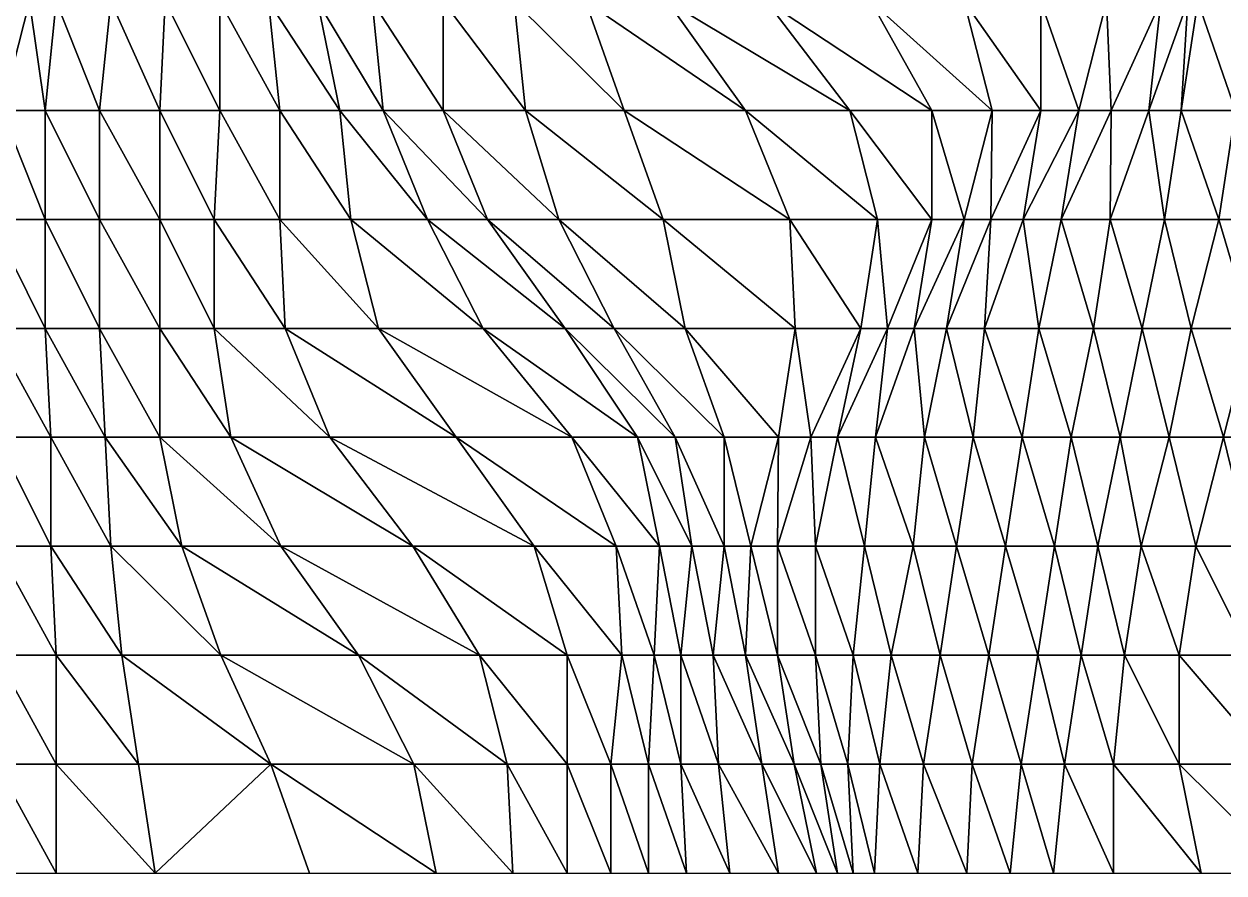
# Model space of a CAD drawing. Header units: metres. Extents: x -137 to 231, y -240 to 234.
# Drawn here: x 12.3 to 78.4, y -240 to -193.2 of the extents above; entities that cross this region are included whole.
import ezdxf

# ---------------------------------------------------------------- set-up
doc = ezdxf.new("R2010")
doc.units = ezdxf.units.M

msp = doc.modelspace()

# ---------------------------------------------------------------- linework, layer by layer
for points in [[(11.180527, -192, -337.6457), (11.123978, -198, -344.60654), (12.652252, -192, -343.72418), (12.652352, -191.9999, -343.7241)], [(12.652252, -192, -343.72418), (11.123978, -198, -344.60654), (13.512665, -198, -350.15564), (13.512765, -197.9999, -350.15555)], [(12.652252, -192, -343.72418), (13.512665, -198, -350.15564), (14.123978, -192, -349.80267), (14.124078, -191.9999, -349.80258)], [(14.123978, -192, -349.80267), (13.512665, -198, -350.15564), (16.512665, -198, -355.3518), (16.512764, -197.9999, -355.3517)], [(14.123978, -192, -349.80267), (16.512665, -198, -355.3518), (17.123978, -192, -354.99884), (17.124077, -191.9999, -354.99875)], [(17.123978, -192, -354.99884), (16.512665, -198, -355.3518), (19.818314, -198, -360.37146), (19.818413, -197.9999, -360.37137)], [(17.123978, -192, -354.99884), (19.818314, -198, -360.37146), (20.123978, -192, -360.195), (20.124077, -191.9999, -360.19492)], [(20.123978, -192, -360.195), (19.818314, -198, -360.37146), (23.123978, -198, -365.39114), (23.124077, -197.9999, -365.39105)], [(20.123978, -192, -360.195), (23.123978, -198, -365.39114), (23.123978, -192, -365.39114), (23.124077, -191.9999, -365.39105)], [(23.123978, -192, -365.39114), (26.429626, -198, -370.41083), (25.818314, -192, -370.7638), (25.818413, -191.9999, -370.7637)], [(23.123978, -192, -365.39114), (23.123978, -198, -365.39114), (26.429626, -198, -370.41083), (26.429726, -197.9999, -370.41074)], [(25.818314, -192, -370.7638), (29.73529, -198, -375.43054), (28.512665, -192, -376.1364), (28.512764, -191.9999, -376.13632)], [(25.818314, -192, -370.7638), (26.429626, -198, -370.41083), (29.73529, -198, -375.43054), (29.73539, -197.9999, -375.43045)], [(28.512665, -192, -376.1364), (32.123978, -198, -380.9796), (31.512665, -192, -381.33255), (31.512764, -191.9999, -381.33246)], [(28.512665, -192, -376.1364), (29.73529, -198, -375.43054), (32.123978, -198, -380.9796), (32.124077, -197.9999, -380.97952)], [(31.512665, -192, -381.33255), (35.429626, -198, -385.9993), (35.429626, -192, -385.9993), (35.429726, -191.9999, -385.9992)], [(31.512665, -192, -381.33255), (32.123978, -198, -380.9796), (35.429626, -198, -385.9993), (35.429726, -197.9999, -385.9992)], [(35.429626, -192, -385.9993), (39.957916, -198, -390.31308), (39.346603, -192, -390.66602), (39.346703, -191.9999, -390.66592)], [(35.429626, -192, -385.9993), (35.429626, -198, -385.9993), (39.957916, -198, -390.31308), (39.958015, -197.9999, -390.313)], [(39.346603, -192, -390.66602), (45.403152, -198, -394.09747), (43.263565, -192, -395.3328), (43.263664, -191.9999, -395.3327)], [(39.346603, -192, -390.66602), (39.957916, -198, -390.31308), (45.403152, -198, -394.09747), (45.40325, -197.9999, -394.09738)], [(43.263565, -192, -395.3328), (52.07103, -198, -397.17596), (47.791855, -192, -399.64658), (47.791954, -191.9999, -399.64648)], [(43.263565, -192, -395.3328), (45.403152, -198, -394.09747), (52.07103, -198, -397.17596), (52.07113, -197.9999, -397.17587)], [(47.791855, -192, -399.64658), (57.82193, -198, -400.7839), (53.237106, -192, -403.43097), (53.237206, -191.9999, -403.43088)], [(47.791855, -192, -399.64658), (52.07103, -198, -397.17596), (57.82193, -198, -400.7839), (57.82203, -197.9999, -400.7838)], [(53.237106, -192, -403.43097), (62.35022, -198, -405.0977), (58.98799, -192, -407.03888), (58.98809, -191.9999, -407.0388)], [(53.237106, -192, -403.43097), (57.82193, -198, -400.7839), (62.35022, -198, -405.0977), (62.35032, -197.9999, -405.0976)], [(58.98799, -192, -407.03888), (65.65587, -198, -410.1174), (64.127594, -192, -410.99976), (64.12769, -191.9999, -410.99966)], [(58.98799, -192, -407.03888), (62.35022, -198, -405.0977), (65.65587, -198, -410.1174), (65.65597, -197.9999, -410.1173)], [(64.127594, -192, -410.99976), (68.35022, -198, -415.49), (68.35022, -192, -415.49), (68.35032, -191.9999, -415.4899)], [(64.127594, -192, -410.99976), (65.65587, -198, -410.1174), (68.35022, -198, -415.49), (68.35032, -197.9999, -415.4899)], [(68.35022, -192, -415.49), (70.43324, -198, -421.21558), (71.96153, -192, -420.33322), (71.96163, -191.9999, -420.33313)], [(68.35022, -192, -415.49), (68.35022, -198, -415.49), (70.43324, -198, -421.21558), (70.43334, -197.9999, -421.21548)], [(71.96153, -192, -420.33322), (70.43324, -198, -421.21558), (72.21062, -198, -427.11758), (72.21072, -197.9999, -427.1175)], [(71.96153, -192, -420.33322), (72.21062, -198, -427.11758), (74.96153, -192, -425.52936), (74.96163, -191.9999, -425.52927)], [(74.96153, -192, -425.52936), (72.21062, -198, -427.11758), (74.293655, -198, -432.84317), (74.293755, -197.9999, -432.84308)], [(74.96153, -192, -425.52936), (74.293655, -198, -432.84317), (76.43324, -192, -431.60788), (76.43334, -191.9999, -431.6078)], [(76.43324, -192, -431.60788), (74.293655, -198, -432.84317), (76.07103, -198, -438.74518), (76.07113, -197.9999, -438.7451)], [(76.43324, -192, -431.60788), (76.07103, -198, -438.74518), (76.98799, -192, -438.2158), (76.98809, -191.9999, -438.2157)], [(76.98799, -192, -438.2158), (76.07103, -198, -438.74518), (79.07103, -198, -443.94135), (79.07113, -197.9999, -443.94125)], [(76.98799, -192, -438.2158), (79.07103, -198, -443.94135), (79.68234, -192, -443.5884), (79.68244, -191.9999, -443.58832)], [(11.123978, -198, -344.60654), (10.512665, -204, -344.95947), (13.512665, -204, -350.15564), (13.512765, -203.9999, -350.15555)], [(11.123978, -198, -344.60654), (13.512665, -204, -350.15564), (13.512665, -198, -350.15564), (13.512765, -197.9999, -350.15555)], [(13.512665, -198, -350.15564), (16.512665, -204, -355.3518), (16.512665, -198, -355.3518), (16.512764, -197.9999, -355.3517)], [(13.512665, -198, -350.15564), (13.512665, -204, -350.15564), (16.512665, -204, -355.3518), (16.512764, -203.9999, -355.3517)], [(16.512665, -198, -355.3518), (19.818314, -204, -360.37146), (19.818314, -198, -360.37146), (19.818413, -197.9999, -360.37137)], [(16.512665, -198, -355.3518), (16.512665, -204, -355.3518), (19.818314, -204, -360.37146), (19.818413, -203.9999, -360.37137)], [(19.818314, -198, -360.37146), (22.818314, -204, -365.56763), (23.123978, -198, -365.39114), (23.124077, -197.9999, -365.39105)], [(19.818314, -198, -360.37146), (19.818314, -204, -360.37146), (22.818314, -204, -365.56763), (22.818413, -203.9999, -365.56754)], [(23.123978, -198, -365.39114), (22.818314, -204, -365.56763), (26.429626, -204, -370.41083), (26.429726, -203.9999, -370.41074)], [(23.123978, -198, -365.39114), (26.429626, -204, -370.41083), (26.429626, -198, -370.41083), (26.429726, -197.9999, -370.41074)], [(26.429626, -198, -370.41083), (30.346603, -204, -375.07758), (29.73529, -198, -375.43054), (29.73539, -197.9999, -375.43045)], [(26.429626, -198, -370.41083), (26.429626, -204, -370.41083), (30.346603, -204, -375.07758), (30.346703, -203.9999, -375.07748)], [(29.73529, -198, -375.43054), (34.56923, -204, -379.56784), (32.123978, -198, -380.9796), (32.124077, -197.9999, -380.97952)], [(29.73529, -198, -375.43054), (30.346603, -204, -375.07758), (34.56923, -204, -379.56784), (34.56933, -203.9999, -379.56775)], [(32.123978, -198, -380.9796), (37.874878, -204, -384.58752), (35.429626, -198, -385.9993), (35.429726, -197.9999, -385.9992)], [(32.123978, -198, -380.9796), (34.56923, -204, -379.56784), (37.874878, -204, -384.58752), (37.874977, -203.9999, -384.58743)], [(35.429626, -198, -385.9993), (41.791855, -204, -389.25427), (39.957916, -198, -390.31308), (39.958015, -197.9999, -390.313)], [(35.429626, -198, -385.9993), (37.874878, -204, -384.58752), (41.791855, -204, -389.25427), (41.791954, -203.9999, -389.25418)], [(39.957916, -198, -390.31308), (47.542755, -204, -392.86218), (45.403152, -198, -394.09747), (45.40325, -197.9999, -394.09738)], [(39.957916, -198, -390.31308), (41.791855, -204, -389.25427), (47.542755, -204, -392.86218), (47.542854, -203.9999, -392.8621)], [(45.403152, -198, -394.09747), (54.51628, -204, -395.76422), (52.07103, -198, -397.17596), (52.07113, -197.9999, -397.17587)], [(45.403152, -198, -394.09747), (47.542755, -204, -392.86218), (54.51628, -204, -395.76422), (54.51638, -203.9999, -395.76413)], [(52.07103, -198, -397.17596), (59.35022, -204, -399.90155), (57.82193, -198, -400.7839), (57.82203, -197.9999, -400.7838)], [(52.07103, -198, -397.17596), (54.51628, -204, -395.76422), (59.35022, -204, -399.90155), (59.35032, -203.9999, -399.90146)], [(57.82193, -198, -400.7839), (62.35022, -204, -405.0977), (62.35022, -198, -405.0977), (62.35032, -197.9999, -405.0976)], [(57.82193, -198, -400.7839), (59.35022, -204, -399.90155), (62.35022, -204, -405.0977), (62.35032, -203.9999, -405.0976)], [(62.35022, -198, -405.0977), (64.127594, -204, -410.99976), (65.65587, -198, -410.1174), (65.65597, -197.9999, -410.1173)], [(62.35022, -198, -405.0977), (62.35022, -204, -405.0977), (64.127594, -204, -410.99976), (64.12769, -203.9999, -410.99966)], [(65.65587, -198, -410.1174), (64.127594, -204, -410.99976), (65.59932, -204, -417.07822), (65.59942, -203.9999, -417.07812)], [(65.65587, -198, -410.1174), (65.59932, -204, -417.07822), (68.35022, -198, -415.49), (68.35032, -197.9999, -415.4899)], [(68.35022, -198, -415.49), (65.59932, -204, -417.07822), (67.37669, -204, -422.9803), (67.37679, -203.9999, -422.9802)], [(68.35022, -198, -415.49), (67.37669, -204, -422.9803), (70.43324, -198, -421.21558), (70.43334, -197.9999, -421.21548)], [(70.43324, -198, -421.21558), (67.37669, -204, -422.9803), (69.45972, -204, -428.70584), (69.459816, -203.9999, -428.70575)], [(70.43324, -198, -421.21558), (69.45972, -204, -428.70584), (72.21062, -198, -427.11758), (72.21072, -197.9999, -427.1175)], [(72.21062, -198, -427.11758), (69.45972, -204, -428.70584), (72.15407, -204, -434.07846), (72.15417, -203.9999, -434.07837)], [(72.21062, -198, -427.11758), (72.15407, -204, -434.07846), (74.293655, -198, -432.84317), (74.293755, -197.9999, -432.84308)], [(74.293655, -198, -432.84317), (72.15407, -204, -434.07846), (75.15407, -204, -439.2746), (75.15417, -203.9999, -439.2745)], [(74.293655, -198, -432.84317), (75.15407, -204, -439.2746), (76.07103, -198, -438.74518), (76.07113, -197.9999, -438.7451)], [(76.07103, -198, -438.74518), (75.15407, -204, -439.2746), (78.15407, -204, -444.47076), (78.15417, -203.9999, -444.47067)], [(76.07103, -198, -438.74518), (78.15407, -204, -444.47076), (79.07103, -198, -443.94135), (79.07113, -197.9999, -443.94125)], [(79.07103, -198, -443.94135), (78.15407, -204, -444.47076), (81.45972, -204, -449.49048), (81.459816, -203.9999, -449.4904)], [(10.512665, -204, -344.95947), (13.512665, -210, -350.15564), (13.512665, -204, -350.15564), (13.512765, -203.9999, -350.15555)], [(10.512665, -204, -344.95947), (10.512665, -210, -344.95947), (13.512665, -210, -350.15564), (13.512765, -209.9999, -350.15555)], [(13.512665, -204, -350.15564), (16.512665, -210, -355.3518), (16.512665, -204, -355.3518), (16.512764, -203.9999, -355.3517)], [(13.512665, -204, -350.15564), (13.512665, -210, -350.15564), (16.512665, -210, -355.3518), (16.512764, -209.9999, -355.3517)], [(16.512665, -204, -355.3518), (19.818314, -210, -360.37146), (19.818314, -204, -360.37146), (19.818413, -203.9999, -360.37137)], [(16.512665, -204, -355.3518), (16.512665, -210, -355.3518), (19.818314, -210, -360.37146), (19.818413, -209.9999, -360.37137)], [(19.818314, -204, -360.37146), (22.818314, -210, -365.56763), (22.818314, -204, -365.56763), (22.818413, -203.9999, -365.56754)], [(19.818314, -204, -360.37146), (19.818314, -210, -360.37146), (22.818314, -210, -365.56763), (22.818413, -209.9999, -365.56754)], [(22.818314, -204, -365.56763), (26.73529, -210, -370.23438), (26.429626, -204, -370.41083), (26.429726, -203.9999, -370.41074)], [(22.818314, -204, -365.56763), (22.818314, -210, -365.56763), (26.73529, -210, -370.23438), (26.73539, -209.9999, -370.23428)], [(26.429626, -204, -370.41083), (31.874878, -210, -374.19525), (30.346603, -204, -375.07758), (30.346703, -203.9999, -375.07748)], [(26.429626, -204, -370.41083), (26.73529, -210, -370.23438), (31.874878, -210, -374.19525), (31.874977, -209.9999, -374.19516)], [(30.346603, -204, -375.07758), (37.62578, -210, -377.80313), (34.56923, -204, -379.56784), (34.56933, -203.9999, -379.56775)], [(30.346603, -204, -375.07758), (31.874878, -210, -374.19525), (37.62578, -210, -377.80313), (37.625877, -209.9999, -377.80304)], [(34.56923, -204, -379.56784), (42.154068, -210, -382.11694), (37.874878, -204, -384.58752), (37.874977, -203.9999, -384.58743)], [(34.56923, -204, -379.56784), (37.62578, -210, -377.80313), (42.154068, -210, -382.11694), (42.154167, -209.9999, -382.11685)], [(37.874878, -204, -384.58752), (44.848404, -210, -387.48956), (41.791855, -204, -389.25427), (41.791954, -203.9999, -389.25418)], [(37.874878, -204, -384.58752), (42.154068, -210, -382.11694), (44.848404, -210, -387.48956), (44.848503, -209.9999, -387.48947)], [(41.791855, -204, -389.25427), (48.765366, -210, -392.1563), (47.542755, -204, -392.86218), (47.542854, -203.9999, -392.8621)], [(41.791855, -204, -389.25427), (44.848404, -210, -387.48956), (48.765366, -210, -392.1563), (48.765465, -209.9999, -392.15622)], [(47.542755, -204, -392.86218), (54.82193, -210, -395.58774), (54.51628, -204, -395.76422), (54.51638, -203.9999, -395.76413)], [(47.542755, -204, -392.86218), (48.765366, -210, -392.1563), (54.82193, -210, -395.58774), (54.82203, -209.9999, -395.58765)], [(54.51628, -204, -395.76422), (58.433243, -210, -400.43097), (59.35022, -204, -399.90155), (59.35032, -203.9999, -399.90146)], [(54.51628, -204, -395.76422), (54.82193, -210, -395.58774), (58.433243, -210, -400.43097), (58.433342, -209.9999, -400.43088)], [(59.35022, -204, -399.90155), (58.433243, -210, -400.43097), (59.90497, -210, -406.50946), (59.905067, -209.9999, -406.50937)], [(59.35022, -204, -399.90155), (59.90497, -210, -406.50946), (62.35022, -204, -405.0977), (62.35032, -203.9999, -405.0976)], [(62.35022, -204, -405.0977), (59.90497, -210, -406.50946), (61.376694, -210, -412.58798), (61.376793, -209.9999, -412.5879)], [(62.35022, -204, -405.0977), (61.376694, -210, -412.58798), (64.127594, -204, -410.99976), (64.12769, -203.9999, -410.99966)], [(64.127594, -204, -410.99976), (61.376694, -210, -412.58798), (63.154068, -210, -418.49), (63.154167, -209.9999, -418.4899)], [(64.127594, -204, -410.99976), (63.154068, -210, -418.49), (65.59932, -204, -417.07822), (65.59942, -203.9999, -417.07812)], [(65.59932, -204, -417.07822), (63.154068, -210, -418.49), (65.23711, -210, -424.21558), (65.237206, -209.9999, -424.21548)], [(65.59932, -204, -417.07822), (65.23711, -210, -424.21558), (67.37669, -204, -422.9803), (67.37679, -203.9999, -422.9802)], [(67.37669, -204, -422.9803), (65.23711, -210, -424.21558), (68.23711, -210, -429.4117), (68.237206, -209.9999, -429.41162)], [(67.37669, -204, -422.9803), (68.23711, -210, -429.4117), (69.45972, -204, -428.70584), (69.459816, -203.9999, -428.70575)], [(69.45972, -204, -428.70584), (68.23711, -210, -429.4117), (71.23711, -210, -434.60788), (71.237206, -209.9999, -434.6078)], [(69.45972, -204, -428.70584), (71.23711, -210, -434.60788), (72.15407, -204, -434.07846), (72.15417, -203.9999, -434.07837)], [(72.15407, -204, -434.07846), (71.23711, -210, -434.60788), (73.93144, -210, -439.9805), (73.93154, -209.9999, -439.9804)], [(72.15407, -204, -434.07846), (73.93144, -210, -439.9805), (75.15407, -204, -439.2746), (75.15417, -203.9999, -439.2745)], [(75.15407, -204, -439.2746), (73.93144, -210, -439.9805), (76.62578, -210, -445.35312), (76.62588, -209.9999, -445.35303)], [(75.15407, -204, -439.2746), (76.62578, -210, -445.35312), (78.15407, -204, -444.47076), (78.15417, -203.9999, -444.47067)], [(78.15407, -204, -444.47076), (76.62578, -210, -445.35312), (79.93144, -210, -450.37283), (79.93154, -209.9999, -450.37274)], [(78.15407, -204, -444.47076), (79.93144, -210, -450.37283), (81.45972, -204, -449.49048), (81.459816, -203.9999, -449.4904)], [(10.512665, -210, -344.95947), (13.818314, -216, -349.9792), (13.512665, -210, -350.15564), (13.512765, -209.9999, -350.15555)], [(10.512665, -210, -344.95947), (10.818314, -216, -344.78302), (13.818314, -216, -349.9792), (13.818414, -215.9999, -349.9791)], [(13.512665, -210, -350.15564), (16.818314, -216, -355.17532), (16.512665, -210, -355.3518), (16.512764, -209.9999, -355.3517)], [(13.512665, -210, -350.15564), (13.818314, -216, -349.9792), (16.818314, -216, -355.17532), (16.818413, -215.9999, -355.17523)], [(16.512665, -210, -355.3518), (19.818314, -216, -360.37146), (19.818314, -210, -360.37146), (19.818413, -209.9999, -360.37137)], [(16.512665, -210, -355.3518), (16.818314, -216, -355.17532), (19.818314, -216, -360.37146), (19.818413, -215.9999, -360.37137)], [(19.818314, -210, -360.37146), (23.73529, -216, -365.0382), (22.818314, -210, -365.56763), (22.818413, -209.9999, -365.56754)], [(19.818314, -210, -360.37146), (19.818314, -216, -360.37146), (23.73529, -216, -365.0382), (23.73539, -215.9999, -365.03812)], [(22.818314, -210, -365.56763), (29.180527, -216, -368.8226), (26.73529, -210, -370.23438), (26.73539, -209.9999, -370.23428)], [(22.818314, -210, -365.56763), (23.73529, -216, -365.0382), (29.180527, -216, -368.8226), (29.180626, -215.9999, -368.8225)], [(26.73529, -210, -370.23438), (36.154068, -216, -371.72464), (31.874878, -210, -374.19525), (31.874977, -209.9999, -374.19516)], [(26.73529, -210, -370.23438), (29.180527, -216, -368.8226), (36.154068, -216, -371.72464), (36.154167, -215.9999, -371.72455)], [(31.874878, -210, -374.19525), (42.51628, -216, -374.9796), (37.62578, -210, -377.80313), (37.625877, -209.9999, -377.80304)], [(31.874878, -210, -374.19525), (36.154068, -216, -371.72464), (42.51628, -216, -374.9796), (42.51638, -215.9999, -374.97952)], [(37.62578, -210, -377.80313), (46.127594, -216, -379.8228), (42.154068, -210, -382.11694), (42.154167, -209.9999, -382.11685)], [(37.62578, -210, -377.80313), (42.51628, -216, -374.9796), (46.127594, -216, -379.8228), (46.127693, -215.9999, -379.82272)], [(42.154068, -210, -382.11694), (48.210617, -216, -385.5484), (44.848404, -210, -387.48956), (44.848503, -209.9999, -387.48947)], [(42.154068, -210, -382.11694), (46.127594, -216, -379.8228), (48.210617, -216, -385.5484), (48.210716, -215.9999, -385.5483)], [(44.848404, -210, -387.48956), (50.90497, -216, -390.92102), (48.765366, -210, -392.1563), (48.765465, -209.9999, -392.15622)], [(44.848404, -210, -387.48956), (48.210617, -216, -385.5484), (50.90497, -216, -390.92102), (50.905067, -215.9999, -390.92093)], [(48.765366, -210, -392.1563), (53.90497, -216, -396.11716), (54.82193, -210, -395.58774), (54.82203, -209.9999, -395.58765)], [(48.765366, -210, -392.1563), (50.90497, -216, -390.92102), (53.90497, -216, -396.11716), (53.905067, -215.9999, -396.11707)], [(54.82193, -210, -395.58774), (53.90497, -216, -396.11716), (55.682343, -216, -402.0192), (55.68244, -215.9999, -402.0191)], [(54.82193, -210, -395.58774), (55.682343, -216, -402.0192), (58.433243, -210, -400.43097), (58.433342, -209.9999, -400.43088)], [(58.433243, -210, -400.43097), (55.682343, -216, -402.0192), (57.154068, -216, -408.0977), (57.154167, -215.9999, -408.0976)], [(58.433243, -210, -400.43097), (57.154068, -216, -408.0977), (59.90497, -210, -406.50946), (59.905067, -209.9999, -406.50937)], [(59.90497, -210, -406.50946), (57.154068, -216, -408.0977), (59.237106, -216, -413.82327), (59.237206, -215.9999, -413.82318)], [(59.90497, -210, -406.50946), (59.237106, -216, -413.82327), (61.376694, -210, -412.58798), (61.376793, -209.9999, -412.5879)], [(61.376694, -210, -412.58798), (59.237106, -216, -413.82327), (61.931442, -216, -419.1959), (61.93154, -215.9999, -419.1958)], [(61.376694, -210, -412.58798), (61.931442, -216, -419.1959), (63.154068, -210, -418.49), (63.154167, -209.9999, -418.4899)], [(63.154068, -210, -418.49), (61.931442, -216, -419.1959), (64.62578, -216, -424.5685), (64.62588, -215.9999, -424.56842)], [(63.154068, -210, -418.49), (64.62578, -216, -424.5685), (65.23711, -210, -424.21558), (65.237206, -209.9999, -424.21548)], [(65.23711, -210, -424.21558), (64.62578, -216, -424.5685), (67.32013, -216, -429.94113), (67.32023, -215.9999, -429.94104)], [(65.23711, -210, -424.21558), (67.32013, -216, -429.94113), (68.23711, -210, -429.4117), (68.237206, -209.9999, -429.41162)], [(68.23711, -210, -429.4117), (67.32013, -216, -429.94113), (70.01448, -216, -435.31375), (70.01458, -215.9999, -435.31366)], [(68.23711, -210, -429.4117), (70.01448, -216, -435.31375), (71.23711, -210, -434.60788), (71.237206, -209.9999, -434.6078)], [(71.23711, -210, -434.60788), (70.01448, -216, -435.31375), (72.70882, -216, -440.68637), (72.708916, -215.9999, -440.68628)], [(71.23711, -210, -434.60788), (72.70882, -216, -440.68637), (73.93144, -210, -439.9805), (73.93154, -209.9999, -439.9804)], [(73.93144, -210, -439.9805), (72.70882, -216, -440.68637), (75.40315, -216, -446.05902), (75.40325, -215.9999, -446.05893)], [(73.93144, -210, -439.9805), (75.40315, -216, -446.05902), (76.62578, -210, -445.35312), (76.62588, -209.9999, -445.35303)], [(76.62578, -210, -445.35312), (75.40315, -216, -446.05902), (78.40315, -216, -451.2552), (78.40325, -215.9999, -451.2551)], [(76.62578, -210, -445.35312), (78.40315, -216, -451.2552), (79.93144, -210, -450.37283), (79.93154, -209.9999, -450.37274)], [(79.93144, -210, -450.37283), (78.40315, -216, -451.2552), (81.40315, -216, -456.45132), (81.40325, -215.9999, -456.45123)], [(10.818314, -216, -344.78302), (13.818314, -222, -349.9792), (13.818314, -216, -349.9792), (13.818414, -215.9999, -349.9791)], [(10.818314, -216, -344.78302), (10.818314, -222, -344.78302), (13.818314, -222, -349.9792), (13.818414, -221.9999, -349.9791)], [(13.818314, -216, -349.9792), (17.123978, -222, -354.99884), (16.818314, -216, -355.17532), (16.818413, -215.9999, -355.17523)], [(13.818314, -216, -349.9792), (13.818314, -222, -349.9792), (17.123978, -222, -354.99884), (17.124077, -221.9999, -354.99875)], [(16.818314, -216, -355.17532), (21.04094, -222, -359.6656), (19.818314, -216, -360.37146), (19.818413, -215.9999, -360.37137)], [(16.818314, -216, -355.17532), (17.123978, -222, -354.99884), (21.04094, -222, -359.6656), (21.041039, -221.9999, -359.6655)], [(19.818314, -216, -360.37146), (26.48619, -222, -363.44995), (23.73529, -216, -365.0382), (23.73539, -215.9999, -365.03812)], [(19.818314, -216, -360.37146), (21.04094, -222, -359.6656), (26.48619, -222, -363.44995), (26.48629, -221.9999, -363.44986)], [(23.73529, -216, -365.0382), (33.765366, -222, -366.17554), (29.180527, -216, -368.8226), (29.180626, -215.9999, -368.8225)], [(23.73529, -216, -365.0382), (26.48619, -222, -363.44995), (33.765366, -222, -366.17554), (33.765465, -221.9999, -366.17545)], [(29.180527, -216, -368.8226), (40.433243, -222, -369.25406), (36.154068, -216, -371.72464), (36.154167, -215.9999, -371.72455)], [(29.180527, -216, -368.8226), (33.765366, -222, -366.17554), (40.433243, -222, -369.25406), (40.433342, -221.9999, -369.25397)], [(36.154068, -216, -371.72464), (44.961533, -222, -373.56784), (42.51628, -216, -374.9796), (42.51638, -215.9999, -374.97952)], [(36.154068, -216, -371.72464), (40.433243, -222, -369.25406), (44.961533, -222, -373.56784), (44.96163, -221.9999, -373.56775)], [(42.51628, -216, -374.9796), (47.35022, -222, -379.11694), (46.127594, -216, -379.8228), (46.127693, -215.9999, -379.82272)], [(42.51628, -216, -374.9796), (44.961533, -222, -373.56784), (47.35022, -222, -379.11694), (47.35032, -221.9999, -379.11685)], [(46.127594, -216, -379.8228), (49.127594, -222, -385.01898), (48.210617, -216, -385.5484), (48.210716, -215.9999, -385.5483)], [(46.127594, -216, -379.8228), (47.35022, -222, -379.11694), (49.127594, -222, -385.01898), (49.127693, -221.9999, -385.0189)], [(48.210617, -216, -385.5484), (50.90497, -222, -390.92102), (50.90497, -216, -390.92102), (50.905067, -215.9999, -390.92093)], [(48.210617, -216, -385.5484), (49.127594, -222, -385.01898), (50.90497, -222, -390.92102), (50.905067, -221.9999, -390.92093)], [(50.90497, -216, -390.92102), (52.376694, -222, -396.9995), (53.90497, -216, -396.11716), (53.905067, -215.9999, -396.11707)], [(50.90497, -216, -390.92102), (50.90497, -222, -390.92102), (52.376694, -222, -396.9995), (52.376793, -221.9999, -396.99942)], [(53.90497, -216, -396.11716), (52.376694, -222, -396.9995), (53.848404, -222, -403.07803), (53.848503, -221.9999, -403.07794)], [(53.90497, -216, -396.11716), (53.848404, -222, -403.07803), (55.682343, -216, -402.0192), (55.68244, -215.9999, -402.0191)], [(55.682343, -216, -402.0192), (53.848404, -222, -403.07803), (55.931442, -222, -408.8036), (55.93154, -221.9999, -408.8035)], [(55.682343, -216, -402.0192), (55.931442, -222, -408.8036), (57.154068, -216, -408.0977), (57.154167, -215.9999, -408.0976)], [(57.154068, -216, -408.0977), (55.931442, -222, -408.8036), (58.62578, -222, -414.1762), (58.625877, -221.9999, -414.17612)], [(57.154068, -216, -408.0977), (58.62578, -222, -414.1762), (59.237106, -216, -413.82327), (59.237206, -215.9999, -413.82318)], [(59.237106, -216, -413.82327), (58.62578, -222, -414.1762), (61.32013, -222, -419.54883), (61.32023, -221.9999, -419.54874)], [(59.237106, -216, -413.82327), (61.32013, -222, -419.54883), (61.931442, -216, -419.1959), (61.93154, -215.9999, -419.1958)], [(61.931442, -216, -419.1959), (61.32013, -222, -419.54883), (63.708817, -222, -425.09793), (63.708916, -221.9999, -425.09784)], [(61.931442, -216, -419.1959), (63.708817, -222, -425.09793), (64.62578, -216, -424.5685), (64.62588, -215.9999, -424.56842)], [(64.62578, -216, -424.5685), (63.708817, -222, -425.09793), (66.40315, -222, -430.47055), (66.40325, -221.9999, -430.47046)], [(64.62578, -216, -424.5685), (66.40315, -222, -430.47055), (67.32013, -216, -429.94113), (67.32023, -215.9999, -429.94104)], [(67.32013, -216, -429.94113), (66.40315, -222, -430.47055), (69.0975, -222, -435.84317), (69.0976, -221.9999, -435.84308)], [(67.32013, -216, -429.94113), (69.0975, -222, -435.84317), (70.01448, -216, -435.31375), (70.01458, -215.9999, -435.31366)], [(70.01448, -216, -435.31375), (69.0975, -222, -435.84317), (71.48619, -222, -441.39224), (71.48629, -221.9999, -441.39215)], [(70.01448, -216, -435.31375), (71.48619, -222, -441.39224), (72.70882, -216, -440.68637), (72.708916, -215.9999, -440.68628)], [(72.70882, -216, -440.68637), (71.48619, -222, -441.39224), (73.87488, -222, -446.94135), (73.87498, -221.9999, -446.94125)], [(72.70882, -216, -440.68637), (73.87488, -222, -446.94135), (75.40315, -216, -446.05902), (75.40325, -215.9999, -446.05893)], [(75.40315, -216, -446.05902), (73.87488, -222, -446.94135), (76.87488, -222, -452.1375), (76.87498, -221.9999, -452.13742)], [(75.40315, -216, -446.05902), (76.87488, -222, -452.1375), (78.40315, -216, -451.2552), (78.40325, -215.9999, -451.2551)], [(78.40315, -216, -451.2552), (76.87488, -222, -452.1375), (79.87488, -222, -457.33365), (79.87498, -221.9999, -457.33356)], [(78.40315, -216, -451.2552), (79.87488, -222, -457.33365), (81.40315, -216, -456.45132), (81.40325, -215.9999, -456.45123)], [(10.818314, -222, -344.78302), (14.123978, -228, -349.80267), (13.818314, -222, -349.9792), (13.818414, -221.9999, -349.9791)], [(10.818314, -222, -344.78302), (10.818314, -228, -344.78302), (14.123978, -228, -349.80267), (14.124078, -227.9999, -349.80258)], [(13.818314, -222, -349.9792), (17.73529, -228, -354.6459), (17.123978, -222, -354.99884), (17.124077, -221.9999, -354.99875)], [(13.818314, -222, -349.9792), (14.123978, -228, -349.80267), (17.73529, -228, -354.6459), (17.73539, -227.9999, -354.6458)], [(17.123978, -222, -354.99884), (23.180527, -228, -358.4303), (21.04094, -222, -359.6656), (21.041039, -221.9999, -359.6655)], [(17.123978, -222, -354.99884), (17.73529, -228, -354.6459), (23.180527, -228, -358.4303), (23.180626, -227.9999, -358.4302)], [(21.04094, -222, -359.6656), (30.765366, -228, -360.97937), (26.48619, -222, -363.44995), (26.48629, -221.9999, -363.44986)], [(21.04094, -222, -359.6656), (23.180527, -228, -358.4303), (30.765366, -228, -360.97937), (30.765465, -227.9999, -360.97928)], [(26.48619, -222, -363.44995), (37.433243, -228, -364.0579), (33.765366, -222, -366.17554), (33.765465, -221.9999, -366.17545)], [(26.48619, -222, -363.44995), (30.765366, -228, -360.97937), (37.433243, -228, -364.0579), (37.433342, -227.9999, -364.0578)], [(33.765366, -222, -366.17554), (42.26718, -228, -368.19525), (40.433243, -222, -369.25406), (40.433342, -221.9999, -369.25397)], [(33.765366, -222, -366.17554), (37.433243, -228, -364.0579), (42.26718, -228, -368.19525), (42.26728, -227.9999, -368.19516)], [(40.433243, -222, -369.25406), (45.26718, -228, -373.39136), (44.961533, -222, -373.56784), (44.96163, -221.9999, -373.56775)], [(40.433243, -222, -369.25406), (42.26718, -228, -368.19525), (45.26718, -228, -373.39136), (45.26728, -227.9999, -373.39127)], [(44.961533, -222, -373.56784), (47.044556, -228, -379.29343), (47.35022, -222, -379.11694), (47.35032, -221.9999, -379.11685)], [(44.961533, -222, -373.56784), (45.26718, -228, -373.39136), (47.044556, -228, -379.29343), (47.044655, -227.9999, -379.29333)], [(47.35022, -222, -379.11694), (47.044556, -228, -379.29343), (48.51628, -228, -385.37192), (48.51638, -227.9999, -385.37183)], [(47.35022, -222, -379.11694), (48.51628, -228, -385.37192), (49.127594, -222, -385.01898), (49.127693, -221.9999, -385.0189)], [(49.127594, -222, -385.01898), (48.51628, -228, -385.37192), (50.293655, -228, -391.27396), (50.293755, -227.9999, -391.27386)], [(49.127594, -222, -385.01898), (50.293655, -228, -391.27396), (50.90497, -222, -390.92102), (50.905067, -221.9999, -390.92093)], [(50.90497, -222, -390.92102), (50.293655, -228, -391.27396), (52.07103, -228, -397.17596), (52.07113, -227.9999, -397.17587)], [(50.90497, -222, -390.92102), (52.07103, -228, -397.17596), (52.376694, -222, -396.9995), (52.376793, -221.9999, -396.99942)], [(52.376694, -222, -396.9995), (52.07103, -228, -397.17596), (53.848404, -228, -403.07803), (53.848503, -227.9999, -403.07794)], [(52.376694, -222, -396.9995), (53.848404, -228, -403.07803), (53.848404, -222, -403.07803), (53.848503, -221.9999, -403.07794)], [(53.848404, -222, -403.07803), (55.931442, -228, -408.8036), (55.931442, -222, -408.8036), (55.93154, -221.9999, -408.8035)], [(53.848404, -222, -403.07803), (53.848404, -228, -403.07803), (55.931442, -228, -408.8036), (55.93154, -227.9999, -408.8035)], [(55.931442, -222, -408.8036), (58.01448, -228, -414.52914), (58.62578, -222, -414.1762), (58.625877, -221.9999, -414.17612)], [(55.931442, -222, -408.8036), (55.931442, -228, -408.8036), (58.01448, -228, -414.52914), (58.01458, -227.9999, -414.52905)], [(58.62578, -222, -414.1762), (58.01448, -228, -414.52914), (60.097504, -228, -420.2547), (60.097603, -227.9999, -420.2546)], [(58.62578, -222, -414.1762), (60.097504, -228, -420.2547), (61.32013, -222, -419.54883), (61.32023, -221.9999, -419.54874)], [(61.32013, -222, -419.54883), (60.097504, -228, -420.2547), (62.791855, -228, -425.62735), (62.791954, -227.9999, -425.62726)], [(61.32013, -222, -419.54883), (62.791855, -228, -425.62735), (63.708817, -222, -425.09793), (63.708916, -221.9999, -425.09784)], [(63.708817, -222, -425.09793), (62.791855, -228, -425.62735), (65.48619, -228, -430.99994), (65.48629, -227.9999, -430.99985)], [(63.708817, -222, -425.09793), (65.48619, -228, -430.99994), (66.40315, -222, -430.47055), (66.40325, -221.9999, -430.47046)], [(66.40315, -222, -430.47055), (65.48619, -228, -430.99994), (68.18053, -228, -436.3726), (68.180626, -227.9999, -436.3725)], [(66.40315, -222, -430.47055), (68.18053, -228, -436.3726), (69.0975, -222, -435.84317), (69.0976, -221.9999, -435.84308)], [(69.0975, -222, -435.84317), (68.18053, -228, -436.3726), (70.56923, -228, -441.92166), (70.56933, -227.9999, -441.92157)], [(69.0975, -222, -435.84317), (70.56923, -228, -441.92166), (71.48619, -222, -441.39224), (71.48629, -221.9999, -441.39215)], [(71.48619, -222, -441.39224), (70.56923, -228, -441.92166), (72.95792, -228, -447.47076), (72.958015, -227.9999, -447.47067)], [(71.48619, -222, -441.39224), (72.95792, -228, -447.47076), (73.87488, -222, -446.94135), (73.87498, -221.9999, -446.94125)], [(73.87488, -222, -446.94135), (72.95792, -228, -447.47076), (75.95792, -228, -452.66693), (75.958015, -227.9999, -452.66684)], [(73.87488, -222, -446.94135), (75.95792, -228, -452.66693), (76.87488, -222, -452.1375), (76.87498, -221.9999, -452.13742)], [(76.87488, -222, -452.1375), (75.95792, -228, -452.66693), (79.87488, -228, -457.33365), (79.87498, -227.9999, -457.33356)], [(76.87488, -222, -452.1375), (79.87488, -228, -457.33365), (79.87488, -222, -457.33365), (79.87498, -221.9999, -457.33356)], [(10.818314, -228, -344.78302), (14.123978, -234, -349.80267), (14.123978, -228, -349.80267), (14.124078, -227.9999, -349.80258)], [(10.818314, -228, -344.78302), (10.818314, -234, -344.78302), (14.123978, -234, -349.80267), (14.124078, -233.9999, -349.80258)], [(14.123978, -228, -349.80267), (18.652252, -234, -354.1165), (17.73529, -228, -354.6459), (17.73539, -227.9999, -354.6458)], [(14.123978, -228, -349.80267), (14.123978, -234, -349.80267), (18.652252, -234, -354.1165), (18.652351, -233.9999, -354.1164)], [(17.73529, -228, -354.6459), (25.931442, -234, -356.84204), (23.180527, -228, -358.4303), (23.180626, -227.9999, -358.4302)], [(17.73529, -228, -354.6459), (18.652252, -234, -354.1165), (25.931442, -234, -356.84204), (25.931541, -233.9999, -356.84195)], [(23.180527, -228, -358.4303), (33.82193, -234, -359.21466), (30.765366, -228, -360.97937), (30.765465, -227.9999, -360.97928)], [(23.180527, -228, -358.4303), (25.931442, -234, -356.84204), (33.82193, -234, -359.21466), (33.82203, -233.9999, -359.21457)], [(30.765366, -228, -360.97937), (38.961533, -234, -363.17554), (37.433243, -228, -364.0579), (37.433342, -227.9999, -364.0578)], [(30.765366, -228, -360.97937), (33.82193, -234, -359.21466), (38.961533, -234, -363.17554), (38.96163, -233.9999, -363.17545)], [(37.433243, -228, -364.0579), (42.26718, -234, -368.19525), (42.26718, -228, -368.19525), (42.26728, -227.9999, -368.19516)], [(37.433243, -228, -364.0579), (38.961533, -234, -363.17554), (42.26718, -234, -368.19525), (42.26728, -233.9999, -368.19516)], [(42.26718, -228, -368.19525), (44.65587, -234, -373.74432), (45.26718, -228, -373.39136), (45.26728, -227.9999, -373.39127)], [(42.26718, -228, -368.19525), (42.26718, -234, -368.19525), (44.65587, -234, -373.74432), (44.655968, -233.9999, -373.74423)], [(45.26718, -228, -373.39136), (44.65587, -234, -373.74432), (46.738907, -234, -379.4699), (46.739006, -233.9999, -379.46982)], [(45.26718, -228, -373.39136), (46.738907, -234, -379.4699), (47.044556, -228, -379.29343), (47.044655, -227.9999, -379.29333)], [(47.044556, -228, -379.29343), (46.738907, -234, -379.4699), (48.51628, -234, -385.37192), (48.51638, -233.9999, -385.37183)], [(47.044556, -228, -379.29343), (48.51628, -234, -385.37192), (48.51628, -228, -385.37192), (48.51638, -227.9999, -385.37183)], [(48.51628, -228, -385.37192), (50.59932, -234, -391.09747), (50.293655, -228, -391.27396), (50.293755, -227.9999, -391.27386)], [(48.51628, -228, -385.37192), (48.51628, -234, -385.37192), (50.59932, -234, -391.09747), (50.59942, -233.9999, -391.09738)], [(50.293655, -228, -391.27396), (52.98799, -234, -396.64658), (52.07103, -228, -397.17596), (52.07113, -227.9999, -397.17587)], [(50.293655, -228, -391.27396), (50.59932, -234, -391.09747), (52.98799, -234, -396.64658), (52.98809, -233.9999, -396.64648)], [(52.07103, -228, -397.17596), (54.765366, -234, -402.5486), (53.848404, -228, -403.07803), (53.848503, -227.9999, -403.07794)], [(52.07103, -228, -397.17596), (52.98799, -234, -396.64658), (54.765366, -234, -402.5486), (54.765465, -233.9999, -402.54852)], [(53.848404, -228, -403.07803), (56.237106, -234, -408.6271), (55.931442, -228, -408.8036), (55.93154, -227.9999, -408.8035)], [(53.848404, -228, -403.07803), (54.765366, -234, -402.5486), (56.237106, -234, -408.6271), (56.237206, -233.9999, -408.627)], [(55.931442, -228, -408.8036), (57.708817, -234, -414.70563), (58.01448, -228, -414.52914), (58.01458, -227.9999, -414.52905)], [(55.931442, -228, -408.8036), (56.237106, -234, -408.6271), (57.708817, -234, -414.70563), (57.708916, -233.9999, -414.70554)], [(58.01448, -228, -414.52914), (57.708817, -234, -414.70563), (59.48619, -234, -420.60764), (59.48629, -233.9999, -420.60754)], [(58.01448, -228, -414.52914), (59.48619, -234, -420.60764), (60.097504, -228, -420.2547), (60.097603, -227.9999, -420.2546)], [(60.097504, -228, -420.2547), (59.48619, -234, -420.60764), (61.874878, -234, -426.15674), (61.874977, -233.9999, -426.15665)], [(60.097504, -228, -420.2547), (61.874878, -234, -426.15674), (62.791855, -228, -425.62735), (62.791954, -227.9999, -425.62726)], [(62.791855, -228, -425.62735), (61.874878, -234, -426.15674), (64.56923, -234, -431.52936), (64.56933, -233.9999, -431.52927)], [(62.791855, -228, -425.62735), (64.56923, -234, -431.52936), (65.48619, -228, -430.99994), (65.48629, -227.9999, -430.99985)], [(65.48619, -228, -430.99994), (64.56923, -234, -431.52936), (67.263565, -234, -436.902), (67.263664, -233.9999, -436.90192)], [(65.48619, -228, -430.99994), (67.263565, -234, -436.902), (68.18053, -228, -436.3726), (68.180626, -227.9999, -436.3725)], [(68.18053, -228, -436.3726), (67.263565, -234, -436.902), (69.65225, -234, -442.45108), (69.65235, -233.9999, -442.451)], [(68.18053, -228, -436.3726), (69.65225, -234, -442.45108), (70.56923, -228, -441.92166), (70.56933, -227.9999, -441.92157)], [(70.56923, -228, -441.92166), (69.65225, -234, -442.45108), (72.3466, -234, -447.8237), (72.3467, -233.9999, -447.8236)], [(70.56923, -228, -441.92166), (72.3466, -234, -447.8237), (72.95792, -228, -447.47076), (72.958015, -227.9999, -447.47067)], [(72.95792, -228, -447.47076), (72.3466, -234, -447.8237), (75.95792, -234, -452.66693), (75.958015, -233.9999, -452.66684)], [(72.95792, -228, -447.47076), (75.95792, -234, -452.66693), (75.95792, -228, -452.66693), (75.958015, -227.9999, -452.66684)], [(75.95792, -228, -452.66693), (81.0975, -234, -456.62778), (79.87488, -228, -457.33365), (79.87498, -227.9999, -457.33356)], [(75.95792, -228, -452.66693), (75.95792, -234, -452.66693), (81.0975, -234, -456.62778), (81.0976, -233.9999, -456.6277)], [(10.818314, -234, -344.78302), (10.512665, -240, -344.95947), (14.123978, -240, -349.80267), (14.124078, -239.9999, -349.80258)], [(10.818314, -234, -344.78302), (14.123978, -240, -349.80267), (14.123978, -234, -349.80267), (14.124078, -233.9999, -349.80258)], [(14.123978, -234, -349.80267), (19.56923, -240, -353.5871), (18.652252, -234, -354.1165), (18.652351, -233.9999, -354.1164)], [(14.123978, -234, -349.80267), (14.123978, -240, -349.80267), (19.56923, -240, -353.5871), (19.569328, -239.9999, -353.587)], [(19.56923, -240, -353.5871), (25.931442, -234, -356.84204), (18.652252, -234, -354.1165), (18.652351, -233.9999, -354.1164)], [(19.56923, -240, -353.5871), (28.07103, -240, -355.60675), (25.931442, -234, -356.84204), (25.931541, -233.9999, -356.84195)], [(25.931442, -234, -356.84204), (35.044556, -240, -358.5088), (33.82193, -234, -359.21466), (33.82203, -233.9999, -359.21457)], [(25.931442, -234, -356.84204), (28.07103, -240, -355.60675), (35.044556, -240, -358.5088), (35.044655, -239.9999, -358.5087)], [(33.82193, -234, -359.21466), (39.26718, -240, -362.99908), (38.961533, -234, -363.17554), (38.96163, -233.9999, -363.17545)], [(33.82193, -234, -359.21466), (35.044556, -240, -358.5088), (39.26718, -240, -362.99908), (39.26728, -239.9999, -362.999)], [(38.961533, -234, -363.17554), (42.26718, -240, -368.19525), (42.26718, -234, -368.19525), (42.26728, -233.9999, -368.19516)], [(38.961533, -234, -363.17554), (39.26718, -240, -362.99908), (42.26718, -240, -368.19525), (42.26728, -239.9999, -368.19516)], [(42.26718, -234, -368.19525), (44.65587, -240, -373.74432), (44.65587, -234, -373.74432), (44.655968, -233.9999, -373.74423)], [(42.26718, -234, -368.19525), (42.26718, -240, -368.19525), (44.65587, -240, -373.74432), (44.655968, -239.9999, -373.74423)], [(44.65587, -234, -373.74432), (46.738907, -240, -379.4699), (46.738907, -234, -379.4699), (46.739006, -233.9999, -379.46982)], [(44.65587, -234, -373.74432), (44.65587, -240, -373.74432), (46.738907, -240, -379.4699), (46.739006, -239.9999, -379.46982)], [(46.738907, -234, -379.4699), (48.82193, -240, -385.19543), (48.51628, -234, -385.37192), (48.51638, -233.9999, -385.37183)], [(46.738907, -234, -379.4699), (46.738907, -240, -379.4699), (48.82193, -240, -385.19543), (48.82203, -239.9999, -385.19534)], [(48.51628, -234, -385.37192), (51.210617, -240, -390.74457), (50.59932, -234, -391.09747), (50.59942, -233.9999, -391.09738)], [(48.51628, -234, -385.37192), (48.82193, -240, -385.19543), (51.210617, -240, -390.74457), (51.210716, -239.9999, -390.74448)], [(50.59932, -234, -391.09747), (53.90497, -240, -396.11716), (52.98799, -234, -396.64658), (52.98809, -233.9999, -396.64648)], [(50.59932, -234, -391.09747), (51.210617, -240, -390.74457), (53.90497, -240, -396.11716), (53.905067, -239.9999, -396.11707)], [(52.98799, -234, -396.64658), (55.98799, -240, -401.84274), (54.765366, -234, -402.5486), (54.765465, -233.9999, -402.54852)], [(52.98799, -234, -396.64658), (53.90497, -240, -396.11716), (55.98799, -240, -401.84274), (55.98809, -239.9999, -401.84265)], [(54.765366, -234, -402.5486), (57.154068, -240, -408.0977), (56.237106, -234, -408.6271), (56.237206, -233.9999, -408.627)], [(54.765366, -234, -402.5486), (55.98799, -240, -401.84274), (57.154068, -240, -408.0977), (57.154167, -239.9999, -408.0976)], [(56.237106, -234, -408.6271), (58.01448, -240, -414.52914), (57.708817, -234, -414.70563), (57.708916, -233.9999, -414.70554)], [(56.237106, -234, -408.6271), (57.154068, -240, -408.0977), (58.01448, -240, -414.52914), (58.01458, -239.9999, -414.52905)], [(57.708817, -234, -414.70563), (59.180527, -240, -420.78412), (59.48619, -234, -420.60764), (59.48629, -233.9999, -420.60754)], [(57.708817, -234, -414.70563), (58.01448, -240, -414.52914), (59.180527, -240, -420.78412), (59.180626, -239.9999, -420.78403)], [(59.48619, -234, -420.60764), (59.180527, -240, -420.78412), (61.56923, -240, -426.33322), (61.56933, -239.9999, -426.33313)], [(59.48619, -234, -420.60764), (61.56923, -240, -426.33322), (61.874878, -234, -426.15674), (61.874977, -233.9999, -426.15665)], [(61.874878, -234, -426.15674), (61.56923, -240, -426.33322), (64.263565, -240, -431.70584), (64.263664, -239.9999, -431.70575)], [(61.874878, -234, -426.15674), (64.263565, -240, -431.70584), (64.56923, -234, -431.52936), (64.56933, -233.9999, -431.52927)], [(64.56923, -234, -431.52936), (64.263565, -240, -431.70584), (66.65225, -240, -437.25494), (66.65235, -239.9999, -437.25485)], [(64.56923, -234, -431.52936), (66.65225, -240, -437.25494), (67.263565, -234, -436.902), (67.263664, -233.9999, -436.90192)], [(67.263565, -234, -436.902), (66.65225, -240, -437.25494), (69.04094, -240, -442.80402), (69.04104, -239.9999, -442.80392)], [(67.263565, -234, -436.902), (69.04094, -240, -442.80402), (69.65225, -234, -442.45108), (69.65235, -233.9999, -442.451)], [(69.65225, -234, -442.45108), (69.04094, -240, -442.80402), (72.3466, -240, -447.8237), (72.3467, -239.9999, -447.8236)], [(69.65225, -234, -442.45108), (72.3466, -240, -447.8237), (72.3466, -234, -447.8237), (72.3467, -233.9999, -447.8236)], [(72.3466, -234, -447.8237), (77.18053, -240, -451.96106), (75.95792, -234, -452.66693), (75.958015, -233.9999, -452.66684)], [(72.3466, -234, -447.8237), (72.3466, -240, -447.8237), (77.18053, -240, -451.96106), (77.180626, -239.9999, -451.96097)], [(75.95792, -234, -452.66693), (82.01448, -240, -456.09836), (81.0975, -234, -456.62778), (81.0976, -233.9999, -456.6277)], [(75.95792, -234, -452.66693), (77.18053, -240, -451.96106), (82.01448, -240, -456.09836), (82.01458, -239.9999, -456.09827)]]:
    msp.add_3dface(points)

doc.saveas('drawing.dxf')
